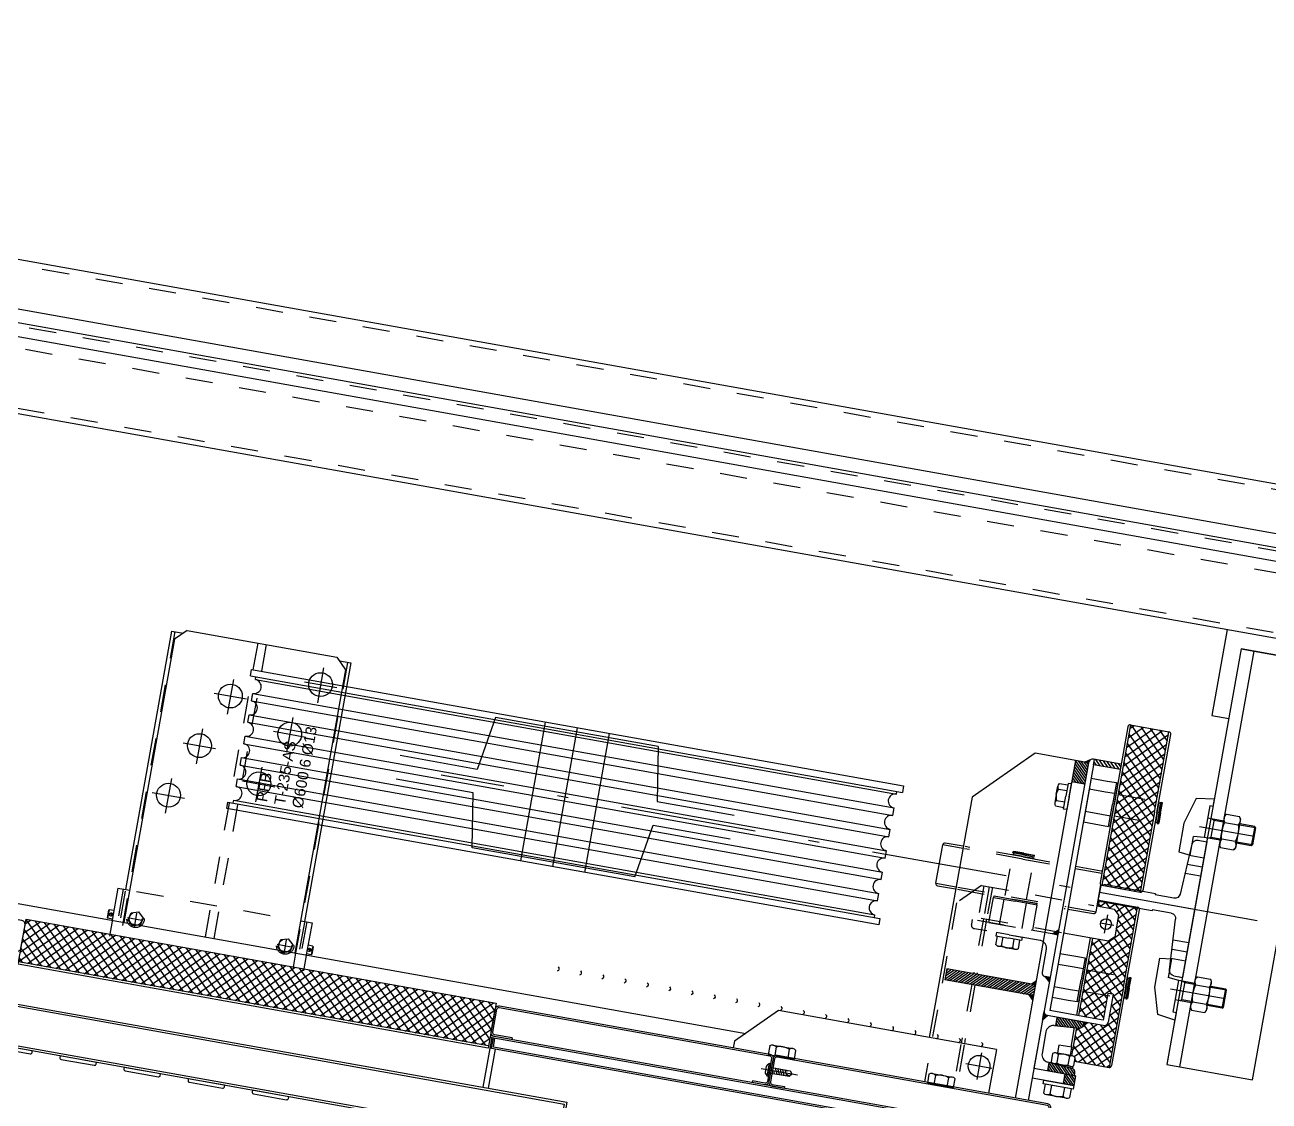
# Model space of a CAD drawing. Header units: centimetres. Extents: x 139057 to 200038, y 34824 to 80516.
# Drawn here: x 172996.3 to 173110.9, y 78530.8 to 78630 of the extents above; entities that cross this region are included whole.
import ezdxf

# ---------------------------------------------------------------- set-up
doc = ezdxf.new("R2010")
doc.units = ezdxf.units.CM
doc.header["$LTSCALE"] = 100
doc.linetypes.add('DASHDOT', pattern=[2.35, 1.25, -0.5, 0.1, -0.5])
doc.linetypes.add('HIDDEN', pattern=[0.5, 0.25, -0.25])
doc.layers.get('0').update_dxf_attribs({"lineweight": 0})
doc.layers.add('M-ASC', color=5, linetype='Continuous')
doc.styles.get("Standard").update_dxf_attribs({"font": 'arial.ttf'})
pattern_1 = [(45, (-793.76504, 18700.36874), (0.08838834765, -0.08838834765), [])]
pattern_2 = [(45, (-793.765, 18700.3687), (1.32582521, -1.32582521), [])]
pattern_3 = [(45, (-750.0101, 18825.3034), (1.32582521, -1.32582521), [])]
pattern_4 = [(315, (-793.76504, -21668.6237), (0.08838834765, 0.08838834765), [])]
pattern_5 = [(315, (-793.765, -21668.624), (4.4194174, 4.4194174), []), (45, (-793.765, -21668.624), (-4.4194174, 4.4194174), [])]

# ---------------------------------------------------------------- blocks, each defined once
blk = doc.blocks.new('S05')
blk.add_arc((0.27, 0.5), 0.567, 118.0725, 241.9275)
blk = doc.blocks.new('GM127-3')
for p, q in [((-8, 38.2), (-8, 86)), ((-5, 89), (5, 89)), ((0, 0), (0, 89)), ((8, 38.2), (8, 86)), ((-8, 38.2), (-7, 38.2)), ((-7, 20.7), (-7, 38.2)), ((7, 38.2), (8, 38.2)), ((7, 20.7), (7, 38.2)), ((-101.1, 16.5), (-76.8, 23.7)), ((-76.8, 23.7), (-49.8, 23.7)), ((-49.8, 23.7), (-48.5, 13)), ((49.8, 23.7), (48.5, 13)), ((76.8, 23.7), (49.8, 23.7)), ((101.1, 16.5), (76.8, 23.7)), ((-103.5, 0), (-101.1, 16.5)), ((-67, 3), (-66, 13)), ((-48.5, 13), (-66, 13)), ((-58.8, 13), (-11.7, 15.7)), ((-48.2, 0), (-48.2, 13.6)), ((-39.7, 0), (-39.7, 14.1)), ((-31.2, 0), (-31.2, 14.6)), ((58.8, 13), (11.7, 15.7)), ((31.2, 0), (31.2, 14.6)), ((39.7, 0), (39.7, 14.1)), ((48.2, 0), (48.2, 13.6)), ((48.5, 13), (66, 13)), ((67, 3), (66, 13)), ((103.5, 0), (101.1, 16.5)), ((-96.6, 0), (-103.5, 0)), ((-96.6, 0), (-96.6, 3)), ((-96.6, 3), (-67, 3)), ((-85, -12), (-85, 3)), ((-76, -42), (-76, 8.9)), ((-67, -12), (-67, 3)), ((-63.5, 8), (-63.5, 0)), ((-63.5, 0), (63.5, 0)), ((63.5, 8), (63.5, 0)), ((63.5, 4.2), (63.5, 0)), ((96.6, 3), (67, 3)), ((67, -12), (67, 3)), ((76, -42), (76, 8.9)), ((85, -12), (85, 3)), ((96.6, 0), (96.6, 3)), ((-84, -3), (-85, -1.3)), ((-85, -3), (-67, -3)), ((-84, -12), (-84, -3)), ((-68, -3), (-67, -1.3)), ((-68, -12), (-68, -3)), ((68, -3), (67, -1.3)), ((85, -3), (67, -3)), ((68, -12), (68, -3)), ((84, -3), (85, -1.3)), ((84, -12), (84, -3)), ((96.6, 0), (103.5, 0)), ((-89.7, -12), (-91.6, -13.3)), ((-91.6, -13.3), (-91.6, -25.7)), ((-89.7, -12), (-62.3, -12)), ((-83.8, -13.3), (-83.8, -25.7)), ((-68.2, -25.7), (-68.2, -13.3)), ((-62.3, -12), (-60.4, -13.3)), ((-60.4, -13.3), (-60.4, -25.7)), ((62.3, -12), (60.4, -13.3)), ((60.4, -13.3), (60.4, -25.7)), ((89.7, -12), (62.3, -12)), ((68.2, -25.7), (68.2, -13.3)), ((83.8, -13.3), (83.8, -25.7)), ((89.7, -12), (91.6, -13.3)), ((91.6, -13.3), (91.6, -25.7)), ((-89.7, -27), (-91.6, -25.7)), ((-89.7, -27), (-62.3, -27)), ((-85, -41), (-85, -27)), ((-84, -42), (-84, -27)), ((-68, -42), (-68, -27)), ((-67, -41), (-67, -27)), ((-62.3, -27), (-60.4, -25.7)), ((62.3, -27), (60.4, -25.7)), ((89.7, -27), (62.3, -27)), ((67, -41), (67, -27)), ((68, -42), (68, -27)), ((84, -42), (84, -27)), ((85, -41), (85, -27)), ((89.7, -27), (91.6, -25.7)), ((-85, -41), (-84, -42)), ((-85, -41), (-67, -41)), ((-84, -42), (-68, -42)), ((-68, -42), (-67, -41)), ((68, -42), (67, -41)), ((85, -41), (67, -41)), ((84, -42), (68, -42)), ((85, -41), (84, -42))]:
    blk.add_line(p, q)
for centre, radius, start, end in [((-5, 86), 3, 90, 180), ((5, 86), 3, 0, 90), ((-58.5, 8), 5, 93.3427, 180), ((-12, 20.7), 5, 273.3427, 0), ((12, 20.7), 5, 180, 266.6573), ((58.5, 8), 5, 360, 86.6573), ((-87.7, -18.7), 6.67, 54.2621, 125.7379), ((-76, -36.8), 24.8, 71.6858, 108.3142), ((-64.3, -18.7), 6.67, 54.2621, 125.7379), ((64.3, -18.7), 6.67, 54.2621, 125.7379), ((76, -36.8), 24.8, 71.6858, 108.3142), ((87.7, -18.7), 6.67, 54.2621, 125.7379), ((-87.7, -20.3), 6.67, 234.2621, 305.7379), ((-76, -2.2), 24.8, 251.6858, 288.3142), ((-64.3, -20.3), 6.67, 234.2621, 305.7379), ((64.3, -20.3), 6.67, 234.2621, 305.7379), ((76, -2.2), 24.8, 251.6858, 288.3142), ((87.7, -20.3), 6.67, 234.2621, 305.7379)]:
    blk.add_arc(centre, radius, start, end)
blk = doc.blocks.new('PFB-T235-AS-Ø600-6-Ø13_1')
for p, q in [((0, 305), (6, 305)), ((0, -305), (0, 305)), ((6, 305), (6, -305)), ((6, 300), (8.5, 300)), ((8.5, 300), (8.5, -300)), ((21.5, 300), (28.5, 300)), ((21.5, 300), (21.5, -300)), ((28.5, 300), (28.5, -300)), ((41.5, 300), (48.5, 300)), ((41.5, 300), (41.5, -300)), ((48.5, 300), (48.5, -300)), ((61.5, 300), (68.5, 300)), ((61.5, 300), (61.5, -300)), ((68.5, 300), (68.5, -300)), ((81.5, 300), (88.5, 300)), ((81.5, 300), (81.5, -300)), ((88.5, 300), (88.5, -300)), ((101.5, 300), (108.5, 300)), ((101.5, 300), (101.5, -300)), ((105.2, 300), (107.2, 300)), ((108.5, 300), (108.5, -300)), ((121.5, 300), (124, 300)), ((121.5, 300), (121.5, -300)), ((124, 305), (130, 305)), ((124, 305), (124, -305)), ((130, 305), (130, -305)), ((54, 84.2), (54, 156.3)), ((76, 84.2), (76, 156.3)), ((4, 76), (54, 84.2)), ((126, 76), (76, 84.2)), ((4, -76), (4, 76)), ((126, -76), (126, 76)), ((0, 30), (130, 30)), ((0, 0), (130, 0)), ((0, -30), (130, -30)), ((4, -76), (54, -84.2)), ((126, -76), (76, -84.2)), ((54, -84.2), (54, -156.3)), ((76, -84.2), (76, -156.3)), ((6, -305), (0, -305)), ((6, -300), (8.5, -300)), ((21.5, -300), (28.5, -300)), ((41.5, -300), (48.5, -300)), ((61.5, -300), (68.5, -300)), ((81.5, -300), (88.5, -300)), ((101.5, -300), (108.5, -300)), ((105.2, -300), (107.2, -300)), ((121.5, -300), (124, -300)), ((130, -305), (124, -305))]:
    blk.add_line(p, q)
for centre, start, end in [((15, 300), 180, 0), ((35, 300), 180, 0), ((55, 300), 180, 0), ((75, 300), 180, 0), ((95, 300), 180, 0), ((115, 300), 180, 0), ((15, -300), 0, 180), ((35, -300), 0, 180), ((55, -300), 0, 180), ((75, -300), 0, 180), ((95, -300), 0, 180), ((115, -300), 0, 180)]:
    blk.add_arc(centre, 6.5, start, end)
at = {"insert": (11.8, 279.6), "char_height": 10, "width": 82.156, "attachment_point": 1}
blk.add_mtext('PFB T-235-AS\\PØ600 6 Ø13', dxfattribs=at)
blk = doc.blocks.new('VITE autoforante_M5x20')
for p, q in [((-7.7, 0), (26.4, 0)), ((-3.5, 2.6), (-3.5, -2.6)), ((0, 2.6), (18.9, 2.6)), ((5.3, -2.6), (4, 0.3)), ((7.6, -2.6), (5.3, 2.6)), ((9.8, -2.6), (7.6, 2.6)), ((12.1, -2.6), (9.8, 2.6)), ((12.1, -2.6), (9.8, 2.6)), ((14.4, -2.6), (12.1, 2.6)), ((16.7, -2.6), (14.4, 2.6)), ((18.9, 2.6), (14.9, 1.4)), ((18.9, 2.6), (21, 0)), ((0, -2.6), (18.9, -2.6)), ((18.9, -2.6), (16, -1.2)), ((18.9, -2.6), (21, 0))]:
    blk.add_line(p, q)
blk.add_lwpolyline([(0, 6.1), (0, -6.1), (-0.9, -6.1), (-0.9, 6.1)], close=True)
for centre, start, end in [((-0.2, 2), 102.01, 169.0652), ((-0.2, -2), 190.9348, 257.99)]:
    blk.add_arc(centre, 3.36, start, end)
blk = doc.blocks.new('6666666666666')
h = blk.add_hatch()
h.set_pattern_fill('ANSI37', color=256, scale=50, angle=-90, style=0)
h.set_pattern_definition([(315, (-12547.7003, -629.819), (4.4194174, 4.4194174), []), (45, (-12547.7003, -629.819), (-4.4194174, 4.4194174), [])])
h.paths.add_polyline_path([(902, -1585), (942, -1585), (942, -1145), (902, -1145)])
for p, q in [((900, -1585), (900, -1145)), ((900, -1145), (942, -1145)), ((902, -1585), (902, -1145)), ((942, -1145), (942, -1585)), ((910, -1586.5), (863.5, -1586.5)), ((900, -1591.5), (863.5, -1591.5)), ((942, -1585), (900, -1585)), ((910, -2625), (910, -1585)), ((911.5, -2625), (911.5, -1585)), ((913, -1605), (911.5, -1605)), ((913, -1830), (911.5, -1830)), ((913, -1860), (911.5, -1860))]:
    blk.add_line(p, q)
at = {"linetype": 'Continuous'}
for p, q in [((900, -2612.5), (900, -1588)), ((900, -1588), (910, -1588)), ((901.5, -2611), (901.5, -1589.5)), ((901.5, -1589.5), (910, -1589.5))]:
    blk.add_line(p, q, dxfattribs=at)
for points in [[(911.5, -1125), (911.5, -1141.5, 0.414214), (915, -1145), (936.5, -1145, 0.414214), (940, -1141.5), (940, -888.5, 0.414214), (936.5, -885), (915, -885, 0.414214), (911.5, -888.5), (911.5, -900)], [(911.5, -1605), (911.5, -1588.5, -0.414214), (915, -1585), (936.5, -1585, -0.414214), (940, -1588.5), (940, -1841.5, -0.414214), (936.5, -1845), (915, -1845, -0.414214), (911.5, -1841.5), (911.5, -1830)], [(913, -1605), (913, -1588.5, -0.414214), (915, -1586.5), (936.5, -1586.5, -0.414214), (938.5, -1588.5), (938.5, -1841.5, -0.414214), (936.5, -1843.5), (915, -1843.5, -0.414214), (913, -1841.5), (913, -1830)], [(911.5, -2090), (911.5, -2101.5, 0.414214), (915, -2105), (936.5, -2105, 0.414214), (940, -2101.5), (940, -1848.5, 0.414214), (936.5, -1845), (915, -1845, 0.414214), (911.5, -1848.5), (911.5, -1860)], [(913, -2090), (913, -2101.5, 0.414214), (915, -2103.5), (936.5, -2103.5, 0.414214), (938.5, -2101.5), (938.5, -1848.5, 0.414214), (936.5, -1846.5), (915, -1846.5, 0.414214), (913, -1848.5), (913, -1860)]]:
    blk.add_lwpolyline(points, format="xyb")
for points in [[(823.5, -1665), (823.5, -1065), (863.5, -1065), (863.5, -1665)], [(825.5, -1663), (825.5, -1067), (861.5, -1067), (861.5, -1663)]]:
    blk.add_lwpolyline(points, close=True)
for points in [[(823.5, -1172), (823.5, -1138), (822, -1138, 0.414214), (820.5, -1139.5), (820.5, -1170.5, 0.414214), (822, -1172)], [(823.5, -1232), (823.5, -1198), (822, -1198, 0.414214), (820.5, -1199.5), (820.5, -1230.5, 0.414214), (822, -1232)], [(823.5, -1292), (823.5, -1258), (822, -1258, 0.414214), (820.5, -1259.5), (820.5, -1290.5, 0.414214), (822, -1292)], [(823.5, -1352), (823.5, -1318), (822, -1318, 0.414214), (820.5, -1319.5), (820.5, -1350.5, 0.414214), (822, -1352)], [(823.5, -1412), (823.5, -1378), (822, -1378, 0.414214), (820.5, -1379.5), (820.5, -1410.5, 0.414214), (822, -1412)]]:
    blk.add_lwpolyline(points, format="xyb", close=True)
at = {"linetype": 'Continuous', "rotation": 270}
blk.add_blockref('VITE autoforante_M5x20', (925.7, -1843.5), dxfattribs=at)
blk = doc.blocks.new('A$C2A0E5694')
at = {"linetype": 'Continuous'}
h = blk.add_hatch(dxfattribs=at)
h.set_pattern_fill('ANSI31', color=256, scale=15, angle=-90, style=0)
h.set_pattern_definition([(315, (-793.765, -21668.6237), (1.32582521, 1.32582521), [])])
h.paths.add_polyline_path([(-508.7, -2192.1), (-508.7, -2109.1), (-518.7, -2109.1), (-518.7, -2192.1)])
h = blk.add_hatch(dxfattribs=at)
h.set_pattern_fill('ANSI31', color=256, angle=-90, style=0)
h.set_pattern_definition(pattern_4)
h.paths.add_polyline_path([(-518.7, -2192.1), (-518.7, -2187.7), (-523.3, -2192.1)])
h = blk.add_hatch(dxfattribs=at)
h.set_pattern_fill('ANSI31', color=256, angle=-90, style=0)
h.set_pattern_definition(pattern_4)
h.paths.add_polyline_path([(-505.3, -2192.1), (-508.7, -2188.2), (-508.7, -2192.1)])
at = {"linetype": 'HIDDEN'}
h = blk.add_hatch(dxfattribs=at)
h.set_pattern_fill('ANSI31', color=256, angle=-90, style=0)
h.set_pattern_definition(pattern_1)
h.paths.add_polyline_path([(-499.7, -2204.1), (-503.5, -2204.1), (-499.7, -2199.6)])
h = blk.add_hatch(dxfattribs=at)
h.set_pattern_fill('ANSI31', color=256, angle=-90, style=0)
h.set_pattern_definition(pattern_1)
h.paths.add_polyline_path([(-459.7, -2199.4), (-455.5, -2204.1), (-459.7, -2204.1)])
at = {"linetype": 'Continuous'}
h = blk.add_hatch(dxfattribs=at)
h.set_pattern_fill('ANSI31', color=256, scale=15, angle=-90, style=0)
h.set_pattern_definition(pattern_2)
h.paths.add_polyline_path([(-318.7, -2192.1), (-318.7, -2204.1), (-298.7, -2204.1), (-298.7, -2192.1)])
h = blk.add_hatch(dxfattribs=at)
h.set_pattern_fill('ANSI31', color=256, angle=-90, style=0)
h.set_pattern_definition(pattern_1)
h.paths.add_polyline_path([(-530.7, -2204.1, 0.414214), (-534.7, -2208.1), (-539.7, -2204.1)])
h = blk.add_hatch(dxfattribs=at)
h.set_pattern_fill('ANSI31', color=256, scale=20, angle=-90, style=0)
h.set_pattern_definition([(45, (-793.6288, 18700.3687), (1.76776695, -1.76776695), [])])
h.paths.add_polyline_path([(-299.6, -2234.1), (-294.6, -2234.1), (-294.6, -2209.1), (-299.6, -2209.1)])
h = blk.add_hatch(dxfattribs=at)
h.set_pattern_fill('ANSI31', color=256, angle=-90, style=0)
h.set_pattern_definition([(45, (-793.62881, 18700.36874), (0.08838834765, -0.08838834765), [])])
h.paths.add_polyline_path([(-295.8, -2205.3, 0.198912), (-298.6, -2204.1), (-298.6, -2200.8)])
h = blk.add_hatch()
h.set_pattern_fill('ANSI31', color=256, scale=15, angle=-90, style=0)
h.set_pattern_definition(pattern_3)
h.paths.add_polyline_path([(-584.7, -2242.1), (-582.2, -2242.1, 0.391021), (-578.7, -2238.9), (-576.9, -2217.1), (-584.7, -2217.1)])
h = blk.add_hatch()
h.set_pattern_fill('ANSI31', color=256, scale=15, angle=-90, style=0)
h.set_pattern_definition(pattern_3)
h.paths.add_polyline_path([(-540.8, -2238.9, 0.391021), (-537.3, -2242.1), (-534.7, -2242.1), (-534.7, -2217.1), (-542.6, -2217.1)])
h = blk.add_hatch()
h.set_pattern_fill('ANSI31', color=256, scale=15, angle=-90, style=0)
h.set_pattern_definition(pattern_2)
h.paths.add_polyline_path([(-584.7, -2243.1), (-584.7, -2242.1), (-584.7, -2233.1), (-593.7, -2233.1), (-593.7, -2243.1)])
h = blk.add_hatch(dxfattribs=at)
h.set_pattern_fill('ANSI37', color=256, scale=50, angle=-90, style=0)
h.set_pattern_definition(pattern_5)
h.paths.add_polyline_path([(-421.7, -2272.1), (-421.7, -2236.1), (-427.2, -2236.1), (-427.2, -2251.1), (-432.2, -2256.1), (-452.2, -2256.1), (-457.2, -2251.1), (-457.2, -2236.1), (-486.7, -2236.1), (-486.7, -2272.1)])
h.paths.add_polyline_path([(-496.7, -2272.1), (-486.7, -2272.1), (-486.7, -2236.1), (-506.7, -2236.1), (-506.7, -2259.1), (-504.7, -2259.1), (-504.7, -2264.1), (-506.7, -2264.1), (-506.7, -2272.1)])
h.paths.add_polyline_path([(-506.7, -2259.1), (-506.7, -2236.1), (-529.7, -2236.1), (-529.7, -2259.1)], flags=17)
h.paths.add_polyline_path([(-506.7, -2272.1), (-506.7, -2264.1), (-530.7, -2264.1, -0.414214), (-534.7, -2260.1), (-534.7, -2245.4), (-539.1, -2241.7, -0.248262), (-540.8, -2238.9), (-541, -2236.1), (-567.1, -2236.1), (-567.1, -2237, -0.187741), (-568.1, -2239.6), (-571.7, -2239.6), (-571.7, -2272.1)])
h = blk.add_hatch(dxfattribs=at)
h.set_pattern_fill('ANSI31', color=256, angle=-90, style=0)
h.set_pattern_definition(pattern_1)
h.paths.add_polyline_path([(-534.7, -2242.1), (-534.7, -2245.4), (-539.1, -2241.7, 0.130127), (-537.3, -2242.1)])
h = blk.add_hatch(dxfattribs=at)
h.set_pattern_fill('ANSI37', color=256, scale=50, angle=-90, style=0)
h.set_pattern_definition(pattern_5)
h.paths.add_polyline_path([(-342.7, -2272.1), (-342.7, -2236.1), (-407.7, -2236.1), (-407.7, -2272.1)])
h.paths.add_polyline_path([(-332.7, -2272.1), (-322.7, -2272.1), (-322.7, -2236.1), (-342.7, -2236.1), (-342.7, -2272.1)])
h.paths.add_polyline_path([(-257.7, -2272.1), (-257.7, -2236.1), (-322.7, -2236.1), (-322.7, -2272.1)])
at = {"linetype": 'HIDDEN'}
for p, q in [((-95.8, 376.9, 0), (-95.8, -2636.8, 0)), ((-75.8, 376.9, 0), (-75.8, -2636.8, 0)), ((-150.4, 74.6), (-150.4, -3045.7)), ((-20.4, 74.6), (-20.4, -3045.7)), ((-600.5, -1344.3), (-614.7, -1344.3)), ((-569.7, -1349.3), (-614.7, -1349.3)), ((-571.2, -1351.3), (-614.7, -1351.3)), ((-327.7, -1354.3), (-614.7, -1354.3)), ((-594.7, -1357.7), (-594.7, -1371)), ((-569.7, -1361.8), (-569.7, -1511.3)), ((-589.4, -1365.3), (-602.7, -1365.3)), ((-324.7, -1431.3), (-614.7, -1431.3)), ((-324.7, -1439.3), (-614.7, -1439.3)), ((-594.7, -1497.7), (-594.7, -1511)), ((-589.4, -1505.3), (-602.7, -1505.3)), ((-599.7, -1515.9), (-614.7, -1515.9)), ((-570.7, -1518.9), (-614.7, -1518.9)), ((-569.7, -1520.9), (-614.7, -1520.9)), ((-327.7, -1515.9), (-599.7, -1515.9)), ((-600.4, -1525.9), (-614.7, -1525.9)), ((-447.2, -2107.1), (-614.7, -2107.1)), ((-427.2, -2127.1), (-447.2, -2107.1)), ((-434.7, -2105.8), (-434.7, -2206.6)), ((-432.7, -2105.8), (-432.7, -2206.8)), ((-396.7, -2160.2), (-396.7, -2105.6)), ((-394.7, -2160.2), (-394.7, -2105.8)), ((-467.7, -2189.1), (-467.7, -2127.6)), ((-459.7, -2124.1), (-464.2, -2124.1)), ((-459.7, -2204.1), (-459.7, -2124.1)), ((-427.2, -2129.1), (-457.2, -2129.1)), ((-457.2, -2207.1), (-457.2, -2129.1)), ((-427.2, -2127.1), (-427.2, -2232)), ((-574.8, -2134.1), (-614.7, -2134.1)), ((-574.7, -2137.1), (-614.7, -2137.1)), ((-591.7, -2165.9), (-591.7, -2141.8)), ((-518.7, -2134.1), (-573.7, -2134.1)), ((-518.7, -2137.1), (-573.7, -2137.1)), ((-457.2, -2134.1), (-508.7, -2134.1)), ((-457.2, -2137.1), (-508.7, -2137.1)), ((-459.7, -2139.7), (-444.7, -2139.7)), ((-459.7, -2139.7), (-459.7, -2180.7)), ((-427.2, -2134.1), (-456.6, -2134.1)), ((-427.2, -2137.1), (-456.6, -2137.1)), ((-444.7, -2139.7), (-436.2, -2139.7)), ((-436.2, -2139.7), (-436.2, -2160.2)), ((-436.2, -2140.2), (-434.7, -2140.2)), ((-434.7, -2140.2), (-434.7, -2160.2)), ((-579, -2154.1), (-604.4, -2154.1)), ((-479.7, -2160.2), (-479.7, -2152.3)), ((-478.7, -2149.7), (-470.7, -2149.7)), ((-459.7, -2149.7), (-444.6, -2149.7)), ((-444.7, -2149.7), (-436.2, -2149.7)), ((-432.7, -2150.2), (-396.7, -2150.2)), ((-394.7, -2150.2), (-394.2, -2150.2)), ((-394.2, -2160.2), (-394.2, -2150.2)), ((-394.2, -2151.2), (-392.7, -2151.2)), ((-392.7, -2160.2), (-392.7, -2150.2)), ((-392.7, -2150.2), (-391.7, -2150.2)), ((-391.7, -2160.2), (-391.7, -2150.2)), ((-391.7, -2150.2), (-391.2, -2150.7)), ((-391.2, -2160.2), (-391.2, -2150.7)), ((-479.7, -2160.2), (-479.7, -2168)), ((-478.7, -2154.9), (-470.7, -2154.9)), ((-478.7, -2165.4), (-470.7, -2165.4)), ((-436.2, -2180.7), (-436.2, -2160.2)), ((-434.7, -2180.2), (-434.7, -2160.2)), ((-396.7, -2160.2), (-396.7, -2207.5)), ((-394.7, -2160.2), (-394.7, -2206.6)), ((-394.2, -2160.2), (-394.2, -2170.2)), ((-392.7, -2160.2), (-392.7, -2170.2)), ((-391.7, -2160.2), (-391.7, -2170.2)), ((-391.2, -2160.2), (-391.2, -2169.7)), ((-478.7, -2170.7), (-470.7, -2170.7)), ((-459.7, -2170.7), (-444.6, -2170.7)), ((-444.7, -2170.7), (-436.2, -2170.7)), ((-432.7, -2170.2), (-396.7, -2170.2)), ((-394.7, -2170.2), (-394.2, -2170.2)), ((-394.2, -2169.2), (-392.7, -2169.2)), ((-392.7, -2170.2), (-391.7, -2170.2)), ((-391.7, -2170.2), (-391.2, -2169.7)), ((-459.7, -2180.7), (-444.7, -2180.7)), ((-444.7, -2180.7), (-436.2, -2180.7)), ((-436.2, -2180.2), (-434.7, -2180.2)), ((-499.7, -2199.6), (-503.5, -2204.1)), ((-499.7, -2204.1), (-499.7, -2199.6)), ((-474.7, -2196.1), (-496.2, -2196.1)), ((-455.5, -2204.1), (-459.7, -2199.4)), ((-506.7, -2236.1), (-506.7, -2272.1)), ((-486.7, -2236.1), (-486.7, -2272.1)), ((-433.6, -2246.1), (-450.8, -2246.1)), ((-442.2, -2253.6), (-442.2, -2240.6)), ((-342.7, -2236.1), (-342.7, -2272.1)), ((-322.7, -2236.1), (-322.7, -2272.1))]:
    blk.add_line(p, q, dxfattribs=at)
for p, q in [((-155.4, 76.7), (-155.4, -3047.8)), ((-15.4, 76.7), (-15.4, -3047.8)), ((-85.4, -25.6), (-85.4, -2945.6)), ((-72.9, -25.6), (-72.9, -2945.6)), ((-60.4, -25.6), (-60.4, -2945.6)), ((-477.2, -1359.9), (-477.2, -1390.2)), ((-461.6, -1375.1), (-494.1, -1375.1)), ((-427.2, -1379.9), (-427.2, -1410.2)), ((-411.6, -1395.1), (-444.1, -1395.1)), ((-377.2, -1399.9), (-377.2, -1430.2)), ((-361.6, -1415.1), (-394.1, -1415.1)), ((-452.2, -1439.9), (-452.2, -1470.2)), ((-436.6, -1455.1), (-469.1, -1455.1)), ((-402.2, -1459.9), (-402.2, -1490.2)), ((-386.6, -1475.1), (-419.1, -1475.1)), ((-352.2, -1479.9), (-352.2, -1510.2)), ((-336.6, -1495.1), (-369.1, -1495.1)), ((-593.7, -2204.1), (-593.7, -2239.1)), ((-584.7, -2204.1), (-584.7, -2242.1)), ((-534.7, -2204.1), (-584.7, -2204.1)), ((-549.7, -2209.1), (-569.8, -2209.1)), ((-534.7, -2242.1), (-534.7, -2204.1)), ((-584.7, -2217.1), (-576.9, -2217.1)), ((-578.7, -2238.9), (-576.8, -2215.6)), ((-577.1, -2239.2), (-577.1, -2219)), ((-577.1, -2237), (-577.1, -2221.3)), ((-568.1, -2218.6), (-576.1, -2218.6)), ((-567.1, -2237), (-567.1, -2221.3)), ((-559.5, -2223.1), (-566.9, -2223.1)), ((-559.5, -2235.1), (-559.5, -2223.1)), ((-542.7, -2215.6), (-540.8, -2238.9)), ((-542.6, -2217.1), (-534.7, -2217.1)), ((-568.1, -2223.9), (-576.1, -2223.9)), ((-568.1, -2234.4), (-576.1, -2234.4)), ((-584.7, -2242.1), (-582.2, -2242.1)), ((-577.1, -2239.2), (-578.7, -2239)), ((-568.1, -2239.6), (-576.1, -2239.6)), ((-566.9, -2235.1), (-559.5, -2235.1)), ((-537.3, -2242.1), (-534.7, -2242.1))]:
    blk.add_line(p, q)
at = {"linetype": 'Continuous'}
for p, q in [((-599.7, -1033.1), (-599.7, -1937.1)), ((-598.2, -1339.3), (-598.7, -1339.8)), ((-598.7, -1344.3), (-598.7, -1339.8)), ((-590.7, -1339.8), (-598.7, -1339.8)), ((-591.2, -1339.3), (-598.2, -1339.3)), ((-594.7, -1344.1), (-594.7, -1340.4)), ((-590.7, -1339.8), (-591.2, -1339.3)), ((-590.7, -1344.3), (-590.7, -1339.8)), ((-569.7, -1344.3), (-599.7, -1344.3)), ((-592.8, -1342.3), (-596.5, -1342.3)), ((-569.7, -1344.3), (-569.7, -1355.3)), ((-327.7, -1351.3), (-569.7, -1351.3)), ((-327.7, -1351.3), (-327.7, -1362.3)), ((-334.7, -1355.3), (-599.7, -1355.3)), ((-324.7, -1365.3), (-334.7, -1355.3)), ((-324.7, -1365.3), (-324.7, -1505.3)), ((-324.7, -1505.3), (-334.7, -1515.3)), ((-327.7, -1508.3), (-327.7, -1518.9)), ((-334.7, -1515.3), (-599.7, -1515.3)), ((-569.7, -1515.3), (-569.7, -1525.9)), ((-327.7, -1518.9), (-569.7, -1518.9)), ((-569.7, -1525.9), (-599.7, -1525.9)), ((-598.7, -1530.4), (-598.7, -1525.9)), ((-590.7, -1530.4), (-598.7, -1530.4)), ((-598.7, -1530.4), (-598.2, -1530.9)), ((-591.2, -1530.9), (-598.2, -1530.9)), ((-592.9, -1527.9), (-596.6, -1527.9)), ((-594.7, -1529.7), (-594.7, -1526.1)), ((-590.7, -1530.4), (-591.2, -1530.9)), ((-590.7, -1530.4), (-590.7, -1525.9)), ((-608.7, -1928.1), (-614.7, -1928.1)), ((-573.7, -1963.1), (-608.7, -1928.1)), ((-607.1, -1967), (-615.2, -1967)), ((-605.9, -1963.9), (-605.9, -1982.3)), ((-573.7, -2167.1), (-573.7, -1963.1)), ((-607.1, -1979.2), (-615.2, -1979.2)), ((-432.7, -2085.2), (-396.7, -2085.2)), ((-432.7, -2085.2), (-432.7, -2104.1)), ((-396.7, -2104.1), (-396.7, -2085.2)), ((-434.7, -2087.2), (-434.7, -2104.1)), ((-394.7, -2104.1), (-394.7, -2087.2)), ((-348.7, -2104.1), (-573.7, -2104.1)), ((-298.7, -2154.1), (-348.7, -2104.1)), ((-607.1, -2116), (-615.2, -2116)), ((-605.9, -2112.9), (-605.9, -2131.3)), ((-518.7, -2192.1), (-518.7, -2109.1)), ((-508.7, -2109.1), (-518.7, -2109.1)), ((-508.7, -2192.1), (-508.7, -2109.1)), ((-607.1, -2128.2), (-615.2, -2128.2)), ((-298.7, -2204.1), (-298.7, -2154.1)), ((-573.7, -2167.1), (-614.7, -2167.1)), ((-518.7, -2187.7), (-523.3, -2192.1)), ((-505.3, -2192.1), (-508.7, -2188.2)), ((-343.2, -2181.1), (-343.2, -2189)), ((-332.7, -2180.1), (-340.6, -2180.1)), ((-338, -2181.1), (-338, -2189)), ((-332.7, -2180.1), (-324.9, -2180.1)), ((-327.5, -2181.1), (-327.5, -2189)), ((-322.2, -2181.1), (-322.2, -2189)), ((-298.7, -2192.1), (-614.7, -2192.1)), ((-318.7, -2204.1), (-318.7, -2192.1)), ((-298.7, -2204.1), (-614.7, -2204.1)), ((-534.7, -2208.1), (-539.7, -2204.1)), ((-534.7, -2260.1), (-534.7, -2204.1)), ((-529.7, -2259.1), (-529.7, -2209.1)), ((-299.7, -2209.1), (-529.7, -2209.1)), ((-517.2, -2209.1), (-517.2, -2224.1)), ((-507.2, -2209.1), (-507.2, -2224.3)), ((-486.2, -2209.1), (-486.2, -2224.3)), ((-476.2, -2209.1), (-476.2, -2224.1)), ((-457.2, -2251.1), (-457.2, -2209.1)), ((-434.7, -2209.1), (-434.7, -2233.2)), ((-432.7, -2209.1), (-432.7, -2235.2)), ((-396.7, -2209.1), (-396.7, -2234.1)), ((-394.7, -2209.1), (-394.7, -2233.2)), ((-353.2, -2209.1), (-353.2, -2224.1)), ((-312.2, -2209.1), (-353.2, -2209.1)), ((-343.2, -2209.1), (-343.2, -2224.3)), ((-322.2, -2209.1), (-322.2, -2224.3)), ((-312.2, -2209.1), (-312.2, -2224.1)), ((-299.7, -2234.1), (-299.7, -2209.1)), ((-299.7, -2209.1), (-294.6, -2209.1)), ((-295.8, -2205.3), (-298.7, -2200.8)), ((-294.6, -2234.1), (-294.6, -2208.1)), ((-606.6, -2238.3), (-606.6, -2219.9)), ((-605.4, -2223), (-597.2, -2223)), ((-584.7, -2233.1), (-593.7, -2233.1)), ((-541.2, -2234.1), (-559.5, -2234.1)), ((-457.2, -2234.1), (-529.7, -2234.1)), ((-517.2, -2224.1), (-517.2, -2232.6)), ((-517.2, -2232.6), (-496.7, -2232.6)), ((-516.7, -2232.6), (-516.7, -2234.1)), ((-516.7, -2234.1), (-496.7, -2234.1)), ((-507.2, -2224.1), (-507.2, -2232.6)), ((-476.2, -2232.6), (-496.7, -2232.6)), ((-476.7, -2234.1), (-496.7, -2234.1)), ((-486.2, -2224.1), (-486.2, -2232.6)), ((-476.7, -2232.6), (-476.7, -2234.1)), ((-476.2, -2224.1), (-476.2, -2232.6)), ((-259.6, -2234.1), (-405.7, -2234.1)), ((-353.2, -2224.1), (-353.2, -2232.6)), ((-353.2, -2232.6), (-332.7, -2232.6)), ((-352.7, -2232.6), (-352.7, -2234.1)), ((-352.7, -2234.1), (-332.7, -2234.1)), ((-343.2, -2224.1), (-343.2, -2232.6)), ((-312.2, -2232.6), (-332.7, -2232.6)), ((-312.7, -2234.1), (-332.7, -2234.1)), ((-322.2, -2224.1), (-322.2, -2232.6)), ((-312.7, -2232.6), (-312.7, -2234.1)), ((-312.2, -2224.1), (-312.2, -2232.6)), ((-605.4, -2235.2), (-597.2, -2235.2)), ((-584.7, -2243.1), (-593.7, -2243.1)), ((-584.7, -2243.1), (-584.7, -2242.1)), ((-571.7, -2239.6), (-571.7, -2272.1)), ((-541, -2236.1), (-567.1, -2236.1)), ((-534.7, -2245.4), (-539.1, -2241.7)), ((-457.2, -2236.1), (-529.7, -2236.1)), ((-432.7, -2235.2), (-407.5, -2235.2)), ((-427.2, -2235.2), (-427.2, -2251.1)), ((-421.7, -2236.1), (-427.2, -2236.1)), ((-421.7, -2236.1), (-421.7, -2272.1)), ((-407.7, -2236.1), (-407.7, -2272.1)), ((-257.6, -2236.1), (-407.7, -2236.1)), ((-257.6, -2236.1), (-257.6, -2272.1)), ((-452.2, -2256.1), (-457.2, -2251.1)), ((-432.2, -2256.1), (-452.2, -2256.1)), ((-427.2, -2251.1), (-432.2, -2256.1)), ((-504.7, -2264.1), (-530.7, -2264.1)), ((-504.7, -2259.1), (-529.7, -2259.1)), ((-504.7, -2264.1), (-504.7, -2259.1)), ((-496.7, -2272.1), (-571.7, -2272.1)), ((-496.7, -2274.1), (-569.7, -2274.1)), ((-506.7, -2274.1), (-506.7, -2274.6)), ((-496.7, -2274.6), (-506.7, -2274.6)), ((-506.7, -2276.1), (-506.7, -2277.1)), ((-496.7, -2276.1), (-506.7, -2276.1)), ((-506.7, -2277.1), (-506.2, -2277.6)), ((-496.7, -2277.1), (-506.7, -2277.1)), ((-496.7, -2277.6), (-506.2, -2277.6)), ((-505.7, -2274.6), (-505.7, -2276.1)), ((-496.7, -2272.1), (-421.7, -2272.1)), ((-496.7, -2274.1), (-423.7, -2274.1)), ((-496.7, -2274.6), (-486.7, -2274.6)), ((-496.7, -2276.1), (-486.7, -2276.1)), ((-496.7, -2277.1), (-486.7, -2277.1)), ((-496.7, -2277.6), (-487.2, -2277.6)), ((-487.7, -2274.6), (-487.7, -2276.1)), ((-486.7, -2277.1), (-487.2, -2277.6)), ((-486.7, -2274.1), (-486.7, -2274.6)), ((-486.7, -2276.1), (-486.7, -2277.1)), ((-332.7, -2272.1), (-407.7, -2272.1)), ((-332.7, -2274.1), (-405.7, -2274.1)), ((-342.7, -2274.1), (-342.7, -2274.6)), ((-332.7, -2274.6), (-342.7, -2274.6)), ((-332.7, -2276.1), (-342.7, -2276.1)), ((-342.7, -2276.1), (-342.7, -2277.1)), ((-332.7, -2277.1), (-342.7, -2277.1)), ((-342.7, -2277.1), (-342.2, -2277.6)), ((-332.7, -2277.6), (-342.2, -2277.6)), ((-341.7, -2274.6), (-341.7, -2276.1)), ((-332.7, -2272.1), (-257.6, -2272.1)), ((-332.7, -2274.1), (-259.6, -2274.1)), ((-332.7, -2274.6), (-322.7, -2274.6)), ((-332.7, -2276.1), (-322.7, -2276.1)), ((-332.7, -2277.1), (-322.7, -2277.1)), ((-332.7, -2277.6), (-323.2, -2277.6)), ((-323.7, -2274.6), (-323.7, -2276.1)), ((-322.7, -2277.1), (-323.2, -2277.6)), ((-322.7, -2274.1), (-322.7, -2274.6)), ((-322.7, -2276.1), (-322.7, -2277.1)), ((-155.4, -2308.4), (-235.9, -2308.4)), ((-235.9, -2308.4), (-235.9, -2324.2)), ((-414.7, -2324.2), (-559.7, -2324.2)), ((-559.7, -2324.2), (-559.7, -2404.2)), ((-170.6, -2324.2), (-559.7, -2324.2)), ((-559.7, -2324.2), (-559.7, -2338.2)), ((-170.6, -2404.2), (-170.6, -2324.2)), ((-170.6, -2324.2), (-170.6, -2569.2)), ((-559.7, -2336.2), (-170.6, -2336.2)), ((-559.7, -2404.2), (-170.6, -2404.2))]:
    blk.add_line(p, q, dxfattribs=at)
at = {"linetype": 'DASHDOT'}
blk.add_line((-414.7, -2382.8), (-414.7, -1619.1), dxfattribs=at)
at = {"linetype": 'HIDDEN'}
for points in [[(-599.5, -1370.4), (-601.6, -1363.7), (-596.8, -1358.6), (-590, -1360.2), (-587.9, -1366.9), (-592.7, -1372)], [(-599.5, -1510.4), (-601.6, -1503.7), (-596.8, -1498.6), (-590, -1500.2), (-587.9, -1506.9), (-592.7, -1512)]]:
    blk.add_lwpolyline(points, close=True, dxfattribs=at)
at = {"linetype": 'Continuous'}
for points in [[(-607.1, -1960.9), (-615.2, -1960.9), (-615.2, -1985.4), (-607.1, -1985.4)], [(-607.1, -2109.9), (-615.2, -2109.9), (-615.2, -2134.4), (-607.1, -2134.4)], [(-332.7, -2192), (-344.7, -2192), (-344.7, -2189), (-332.7, -2189)], [(-332.7, -2192), (-320.7, -2192), (-320.7, -2189), (-332.7, -2189)], [(-605.4, -2241.4), (-597.2, -2241.4), (-597.2, -2216.9), (-605.4, -2216.9)]]:
    blk.add_lwpolyline(points, dxfattribs=at)
at = {"linetype": 'HIDDEN'}
for points in [[(-467.7, -2160.2), (-467.7, -2148.2), (-470.7, -2148.2), (-470.7, -2160.2)], [(-467.7, -2160.2), (-467.7, -2172.2), (-470.7, -2172.2), (-470.7, -2160.2)]]:
    blk.add_lwpolyline(points, dxfattribs=at)
at = {"linetype": 'Continuous'}
blk.add_lwpolyline([(-597.2, -2243.1), (-597.2, -2215.1), (-593.7, -2215.1), (-593.7, -2243.1)], close=True, dxfattribs=at)
for centre, radius in [((-594.7, -1342.3), 1.5), ((-477.2, -1375.1), 11), ((-427.2, -1395.1), 11), ((-377.2, -1415.1), 11), ((-452.2, -1455.1), 11), ((-402.2, -1475.1), 11), ((-352.2, -1495.1), 11), ((-594.7, -1527.9), 1.5), ((-591.7, -2154.1), 10), ((-442.2, -2246.1), 5)]:
    blk.add_circle(centre, radius, dxfattribs=at)
at = {"linetype": 'HIDDEN'}
for centre, radius in [((-594.7, -1365.3), 8), ((-594.7, -1365.3), 5.89), ((-594.7, -1505.3), 8), ((-594.7, -1505.3), 5.89)]:
    blk.add_circle(centre, radius, dxfattribs=at)
at = {"linetype": 'Continuous'}
for centre, radius, start, end in [((-610.4, -1963.9), 4.53, 317.4679, 42.5321), ((-622.2, -1973.1), 16.3, 337.9757, 22.0243), ((-610.4, -1982.3), 4.53, 317.4679, 42.5321), ((-432.7, -2087.2), 2, 90, 180), ((-396.7, -2087.2), 2, 0, 90), ((-610.4, -2112.9), 4.53, 317.4679, 42.5321), ((-622.2, -2122.1), 16.3, 337.9757, 22.0243), ((-610.4, -2131.3), 4.53, 317.4679, 42.5321), ((-340.6, -2183.9), 3.88, 47.4679, 132.5321), ((-332.7, -2194.1), 14, 90, 112.0243), ((-332.7, -2194.1), 14, 67.9757, 90), ((-324.9, -2183.9), 3.88, 47.4679, 132.5321), ((-530.7, -2208.1), 4, 90, 180), ((-298.7, -2208.2), 4.12, 1.6448, 90.2736), ((-602, -2219.9), 4.53, 137.4679, 222.5321), ((-590.2, -2229.1), 16.3, 157.9757, 202.0243), ((-432.7, -2233.2), 2, 180, 270), ((-405.7, -2236.1), 2, 90, 180), ((-396.7, -2233.2), 2, 331.4956, 0), ((-259.6, -2236.1), 2, 0, 90), ((-602, -2238.3), 4.53, 137.4679, 222.5321), ((-423.7, -2236.1), 2, 0, 28.5044), ((-530.7, -2260.1), 4, 180, 270), ((-569.7, -2272.1), 2, 180, 270), ((-423.7, -2272.1), 2, 270, 0), ((-405.7, -2272.1), 2, 180, 270), ((-259.6, -2272.1), 2, 270, 0)]:
    blk.add_arc(centre, radius, start, end, dxfattribs=at)
at = {"linetype": 'HIDDEN'}
for centre, radius, start, end in [((-464.2, -2127.6), 3.5, 90, 180), ((-475.8, -2152.3), 3.88, 137.4679, 222.5321), ((-465.7, -2160.2), 14, 157.9757, 180), ((-465.7, -2160.2), 14, 180, 202.0243), ((-475.8, -2168), 3.88, 137.4679, 222.5321), ((-474.7, -2189.1), 7, 270, 0), ((-496.2, -2199.6), 3.5, 90, 180)]:
    blk.add_arc(centre, radius, start, end, dxfattribs=at)
for centre, radius, start, end in [((-569.8, -2216.1), 7, 90, 175.4261), ((-549.7, -2216.1), 7, 4.5739, 90), ((-573.2, -2221.3), 3.88, 137.4679, 222.5321), ((-571, -2221.3), 3.88, 317.4679, 42.5321), ((-563.1, -2229.1), 14, 157.9757, 202.0243), ((-573.2, -2237), 3.88, 137.4679, 222.5321), ((-581.1, -2229.1), 14, 337.9757, 22.0243), ((-571, -2237), 3.88, 317.4679, 42.5321), ((-582.2, -2238.6), 3.5, 270, 355.4261), ((-537.3, -2238.6), 3.5, 184.5739, 270)]:
    blk.add_arc(centre, radius, start, end)
for name, p in [('6666666666666', (-1554.7, -121)), ('PFB-T235-AS-Ø600-6-Ø13_1', (-479.7, -1735.1))]:
    blk.add_blockref(name, p)
at = {"xscale": -4, "yscale": 4, "zscale": 4, "rotation": 270, "row_count": 1, "column_count": 20, "row_spacing": 0, "column_spacing": -2.085829011802252}
blk.add_blockref('S05', (-573.7, -2152.5), dxfattribs=at)
at = {"linetype": 'Continuous', "xscale": -1}
blk.add_blockref('GM127-3', (-414.7, -2324.2), dxfattribs=at)

msp = doc.modelspace()

# ---------------------------------------------------------------- block references
at = {"layer": 'M-ASC', "xscale": 0.1, "yscale": 0.1, "zscale": 0.1, "rotation": 79.87167101770514}
msp.add_blockref('A$C2A0E5694', (172882.55, 78630.15, 0), dxfattribs=at)

doc.saveas('drawing.dxf')
